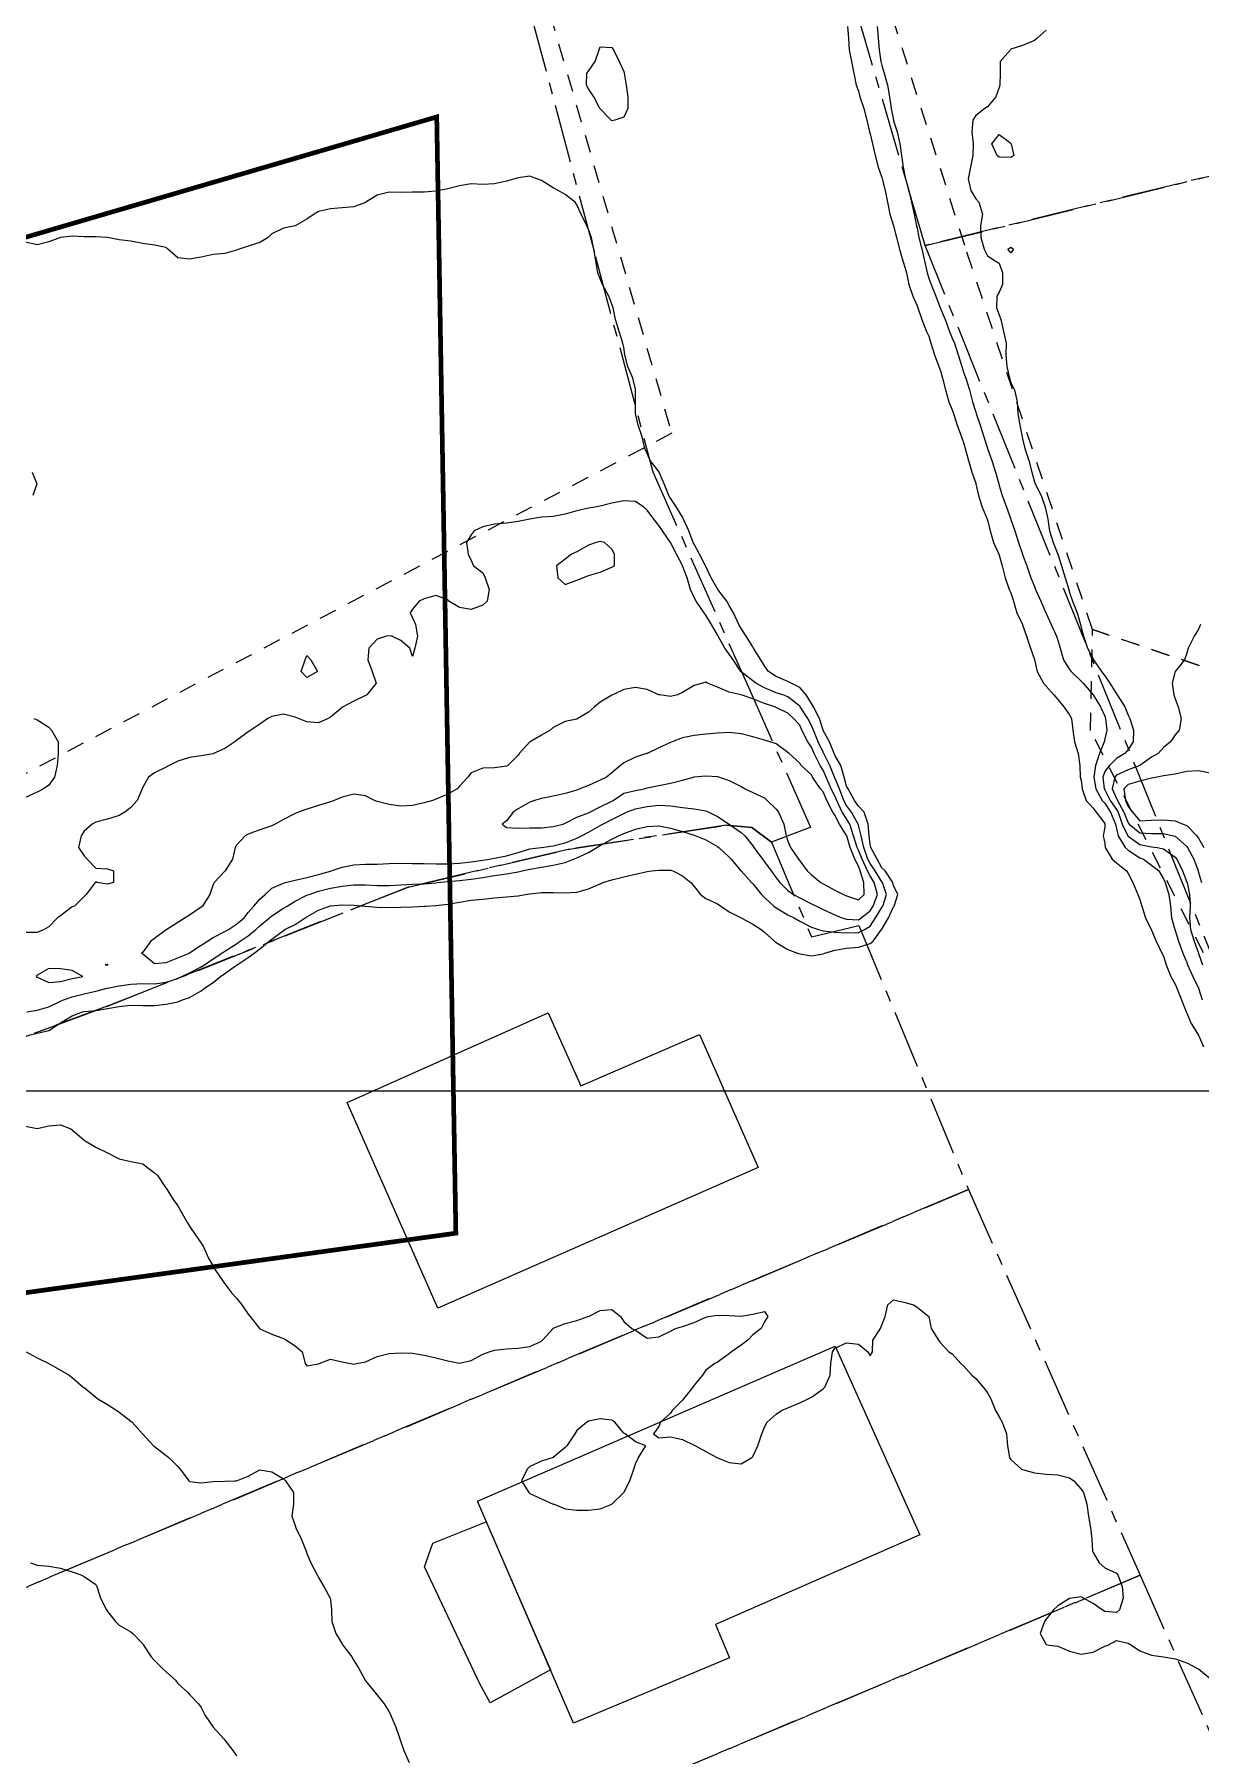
# Model space of a CAD drawing. Header units: centimetres. Extents: x 0 to 642158, y -847 to 649707.
# Drawn here: x 617368.1 to 617417.8, y 621059 to 621132.4 of the extents above; entities that cross this region are included whole.
import ezdxf

# ---------------------------------------------------------------- set-up
doc = ezdxf.new("R2010")
doc.units = ezdxf.units.CM
doc.header["$MEASUREMENT"] = 0
doc.linetypes.add('CENTERX2', pattern=[4, 2.5, -0.5, 0.5, -0.5])
doc.linetypes.add('JIS_02_0.7', pattern=[1.35, 0.75, -0.6])
for name, color, linetype, lineweight in [('MEV_grille', 254, 'Continuous', 9), ('MEV_layout inondation', 5, 'Continuous', 15), ('WAL_parcellaire agricole', 7, 'JIS_02_0.7', 25), ('WAL_topographie 0.5', 253, 'Continuous', 20)]:
    doc.layers.add(name, color=color, linetype=linetype, lineweight=lineweight)
doc.layers.add('SPW_batiments', color=7, linetype='Continuous')
doc.layers.add('SPW_parcellaire cadastral', color=7, linetype='CENTERX2', lineweight=25, true_color=0xff0542)

# ---------------------------------------------------------------- blocks, each defined once
blk = doc.blocks.new('*U114')
at = {"layer": 'MEV_grille', "transparency": 33554687}
blk.add_lwpolyline([(-1338.461, 0), (1338.461, 0)], dxfattribs=at)
blk = doc.blocks.new('*U115')
at = {"layer": 'MEV_grille', "color": 0, "linetype": 'ByBlock', "lineweight": -2, "transparency": 16777216}
blk.add_blockref('*U114', (0, -1300), dxfattribs=at)

msp = doc.modelspace()

# ---------------------------------------------------------------- linework, layer by layer
at = {"layer": 'MEV_layout inondation', "const_width": 0.2}
msp.add_lwpolyline([(617233.162, 621073.07), (617279.62, 621037.923), (617301.038, 621038.108), (617317.026, 621054.071), (617332.891, 621066.247), (617360.616, 621077.783), (617386.097, 621081.307), (617385.282, 621128.89), (617342.794, 621116.453), (617327.77, 621093.924), (617313.451, 621089.7), (617284.343, 621088.996), (617234.522, 621104.967)], dxfattribs=at)
at = {"layer": 'SPW_batiments'}
for points in [[(617390.56, 621089.525), (617391.422, 621087.595), (617396.48, 621089.781), (617398.975, 621084.104), (617385.326, 621078.106), (617381.47, 621086.879), (617390.032, 621090.704), (617390.56, 621089.525)], [(617405.877, 621068.455), (617397.156, 621064.626), (617397.752, 621063.203), (617391.112, 621060.425), (617387.013, 621069.889), (617402.266, 621076.496), (617405.877, 621068.455)], [(617390.13, 621062.691), (617387.566, 621061.29), (617387.122, 621062.103), (617384.763, 621067.085), (617385.12, 621068.088), (617387.394, 621069.009), (617390.13, 621062.691)]]:
    msp.add_lwpolyline(points, dxfattribs=at)
at = {"layer": 'SPW_parcellaire cadastral'}
for points in [[(617490.091, 621092.931), (617475.237, 621140.307), (617406.092, 621123.404), (617401.455, 621139.307), (617490.744, 621161.536), (617513.087, 621090.2), (617490.091, 621092.931)], [(617305.548, 621139.175), (617308.94, 621124.526), (617362.498, 621136.362), (617373.568, 621138.823), (617386.867, 621141.735), (617387.027, 621141.765), (617387.237, 621140.985), (617392.05, 621122.926), (617394.491, 621113.756), (617398.562, 621104.586), (617401.218, 621098.614), (617399.542, 621097.982), (617398.714, 621098.598), (617397.616, 621098.698), (617390.943, 621097.677), (617384.064, 621096.061), (617371.391, 621091.038), (617353.411, 621084.367), (617325.161, 621073.014), (617305.474, 621063.923), (617282.32, 621061.105), (617250.309, 621080.85), (617237.43, 621089.618), (617231.832, 621092.068)], [(617450.687, 621091.674), (617447.835, 621090.982), (617427.89, 621083.445), (617423.419, 621080.523), (617406.092, 621123.404), (617475.237, 621140.307), (617490.091, 621092.931), (617457.76, 621092.256), (617450.687, 621091.674)], [(617399.542, 621097.982), (617401.256, 621093.938), (617403.27, 621094.427), (617407.94, 621083.172), (617361.877, 621063.726), (617353.411, 621084.367), (617371.391, 621091.038), (617384.064, 621096.061), (617390.943, 621097.677), (617397.616, 621098.698), (617398.714, 621098.598), (617399.542, 621097.982)], [(617415.257, 621066.726), (617369.184, 621047.28), (617361.877, 621063.726), (617407.94, 621083.172), (617415.257, 621066.726)], [(617422.574, 621050.28), (617376.493, 621030.83), (617369.184, 621047.28), (617415.257, 621066.726), (617422.574, 621050.28)]]:
    msp.add_lwpolyline(points, dxfattribs=at)
at = {"layer": 'WAL_parcellaire agricole'}
for points in [[(617421.575, 621104.22), (617413.228, 621107.04), (617407.787, 621123.404), (617401.191, 621144.224), (617484.501, 621163.446)], [(617230.843, 621108.416), (617387.462, 621142.372), (617395.298, 621115.403), (617310.846, 621070.926), (617305.847, 621067.926), (617296.425, 621065.222), (617285.635, 621065.371), (617273.847, 621070.922), (617252.763, 621082.677), (617241.845, 621087.918), (617235.845, 621089.917), (617230.843, 621108.416)], [(617422.244, 621084.839), (617413.142, 621102.738), (617413.228, 621107.04), (617421.575, 621104.22)]]:
    msp.add_lwpolyline(points, dxfattribs=at)
at = {"layer": 'WAL_topographie 0.5'}
for points in [[(617402.79, 621132.75), (617402.824, 621132.25), (617402.864, 621131.75), (617402.964, 621131.25), (617403.063, 621130.75), (617403.163, 621130.25), (617403.25, 621129.983), (617403.316, 621129.75), (617403.483, 621129.25), (617403.607, 621128.75), (617403.725, 621128.25), (617403.75, 621128.172), (617403.851, 621127.75), (617403.961, 621127.25), (617404.094, 621126.75), (617404.25, 621126.314), (617404.268, 621126.25), (617404.394, 621125.75), (617404.49, 621125.25), (617404.588, 621124.75), (617404.75, 621124.25), (617404.75, 621124.25), (617404.875, 621123.75), (617404.999, 621123.25), (617405.148, 621122.75), (617405.25, 621122.449), (617405.296, 621122.25), (617405.407, 621121.75), (617405.565, 621121.25), (617405.75, 621120.84), (617405.78, 621120.75), (617405.96, 621120.25), (617406.161, 621119.75), (617406.25, 621119.547), (617406.346, 621119.25), (617406.502, 621118.75), (617406.676, 621118.25), (617406.75, 621118.065), (617406.838, 621117.75), (617406.963, 621117.25), (617407.107, 621116.75), (617407.25, 621116.408), (617407.299, 621116.25), (617407.465, 621115.75), (617407.641, 621115.25), (617407.75, 621114.973), (617407.809, 621114.75), (617407.938, 621114.25), (617408.087, 621113.75), (617408.25, 621113.278), (617408.257, 621113.25), (617408.371, 621112.75), (617408.521, 621112.25), (617408.735, 621111.75), (617408.75, 621111.713), (617408.874, 621111.25), (617409.013, 621110.75), (617409.232, 621110.25), (617409.25, 621110.214), (617409.38, 621109.75), (617409.502, 621109.25), (617409.681, 621108.75), (617409.75, 621108.606), (617409.858, 621108.25), (617410.003, 621107.75), (617410.242, 621107.25), (617410.25, 621107.236), (617410.417, 621106.75), (617410.588, 621106.25), (617410.75, 621105.769), (617410.754, 621105.75), (617410.869, 621105.25), (617411.146, 621104.75), (617411.25, 621104.623), (617411.578, 621104.25), (617411.75, 621104.058), (617412.011, 621103.75), (617412.25, 621103.404), (617412.33, 621103.25), (617412.393, 621102.75), (617412.459, 621102.25), (617412.618, 621101.75), (617412.689, 621101.25), (617412.7, 621100.75), (617412.75, 621100.623), (617412.789, 621100.25), (617412.959, 621099.75), (617413.25, 621099.42), (617413.381, 621099.25), (617413.75, 621098.767), (617413.754, 621098.75), (617413.75, 621098.617), (617413.681, 621098.25), (617413.75, 621097.936), (617413.767, 621097.75), (617414.062, 621097.25), (617414.25, 621097.093), (617414.672, 621096.75), (617414.75, 621096.646), (617414.946, 621096.25), (617415.155, 621095.75), (617415.25, 621095.53), (617415.332, 621095.25), (617415.492, 621094.75), (617415.735, 621094.25), (617415.75, 621094.225), (617415.936, 621093.75), (617416.182, 621093.25), (617416.25, 621093.123), (617416.368, 621092.75), (617416.564, 621092.25), (617416.75, 621091.925), (617416.825, 621091.75), (617417.018, 621091.25), (617417.214, 621090.75), (617417.25, 621090.682), (617417.434, 621090.25), (617417.75, 621089.75), (617417.75, 621089.75), (617417.954, 621089.25)], [(617404.056, 621132.75), (617404.092, 621132.25), (617404.135, 621131.75), (617404.21, 621131.25), (617404.25, 621131.083), (617404.349, 621130.75), (617404.489, 621130.25), (617404.581, 621129.75), (617404.655, 621129.25), (617404.745, 621128.75), (617404.75, 621128.73), (617404.9, 621128.25), (617405.012, 621127.75), (617405.083, 621127.25), (617405.163, 621126.75), (617405.25, 621126.308), (617405.263, 621126.25), (617405.397, 621125.75), (617405.516, 621125.25), (617405.631, 621124.75), (617405.733, 621124.25), (617405.75, 621124.154), (617405.83, 621123.75), (617405.95, 621123.25), (617406.075, 621122.75), (617406.183, 621122.25), (617406.25, 621122.021), (617406.349, 621121.75), (617406.55, 621121.25), (617406.737, 621120.75), (617406.75, 621120.718), (617406.946, 621120.25), (617407.14, 621119.75), (617407.25, 621119.464), (617407.341, 621119.25), (617407.506, 621118.75), (617407.658, 621118.25), (617407.75, 621117.964), (617407.828, 621117.75), (617407.982, 621117.25), (617408.12, 621116.75), (617408.25, 621116.312), (617408.271, 621116.25), (617408.443, 621115.75), (617408.601, 621115.25), (617408.75, 621114.775), (617408.759, 621114.75), (617408.939, 621114.25), (617409.097, 621113.75), (617409.231, 621113.25), (617409.25, 621113.181), (617409.381, 621112.75), (617409.56, 621112.25), (617409.743, 621111.75), (617409.75, 621111.729), (617409.912, 621111.25), (617410.071, 621110.75), (617410.248, 621110.25), (617410.25, 621110.244), (617410.431, 621109.75), (617410.6, 621109.25), (617410.75, 621108.874), (617410.806, 621108.75), (617411.031, 621108.25), (617411.241, 621107.75), (617411.25, 621107.73), (617411.469, 621107.25), (617411.7, 621106.75), (617411.75, 621106.593), (617411.856, 621106.25), (617411.987, 621105.75), (617412.25, 621105.339), (617412.318, 621105.25), (617412.75, 621104.834), (617412.829, 621104.75), (617413.25, 621104.263), (617413.259, 621104.25), (617413.563, 621103.75), (617413.75, 621103.341), (617413.789, 621103.25), (617413.842, 621102.75), (617413.75, 621102.376), (617413.72, 621102.25), (617413.533, 621101.75), (617413.361, 621101.25), (617413.292, 621100.75), (617413.374, 621100.25), (617413.644, 621099.75), (617413.75, 621099.635), (617413.998, 621099.25), (617414.202, 621098.75), (617414.25, 621098.555), (617414.32, 621098.25), (617414.626, 621097.75), (617414.75, 621097.631), (617415.25, 621097.312), (617415.401, 621097.25), (617415.75, 621096.991), (617416.06, 621096.75), (617416.25, 621096.418), (617416.325, 621096.25), (617416.475, 621095.75), (617416.547, 621095.25), (617416.6, 621094.75), (617416.734, 621094.25), (617416.75, 621094.211), (617416.898, 621093.75), (617417.083, 621093.25), (617417.25, 621092.843), (617417.284, 621092.75), (617417.498, 621092.25), (617417.749, 621091.75), (617417.75, 621091.748), (617417.906, 621091.25)], [(617411.25, 621132.591), (617410.875, 621132.25), (617410.75, 621132.146), (617410.25, 621131.94), (617409.75, 621131.772), (617409.733, 621131.75), (617409.294, 621131.25), (617409.295, 621130.75), (617409.277, 621130.25), (617409.25, 621130.139), (617409.115, 621129.75), (617408.75, 621129.318), (617408.643, 621129.25), (617408.25, 621128.944), (617408.129, 621128.75), (617408.083, 621128.25), (617408.136, 621127.75), (617408.125, 621127.25), (617408.036, 621126.75), (617407.937, 621126.25), (617408.05, 621125.75), (617408.25, 621125.393), (617408.383, 621125.25), (617408.536, 621124.75), (617408.46, 621124.25), (617408.464, 621123.75), (617408.611, 621123.25), (617408.75, 621122.972), (617409.083, 621122.75), (617409.25, 621122.659), (617409.395, 621122.25), (617409.393, 621121.75), (617409.25, 621121.417), (617409.157, 621121.25), (617409.141, 621120.75), (617409.25, 621120.458), (617409.319, 621120.25), (617409.439, 621119.75), (617409.545, 621119.25), (617409.536, 621118.75), (617409.577, 621118.25), (617409.698, 621117.75), (617409.75, 621117.566), (617409.9, 621117.25), (617410.016, 621116.75), (617410.043, 621116.25), (617410.135, 621115.75), (617410.236, 621115.25), (617410.25, 621115.171), (617410.346, 621114.75), (617410.517, 621114.25), (617410.638, 621113.75), (617410.75, 621113.329), (617410.78, 621113.25), (617411.037, 621112.75), (617411.218, 621112.25), (617411.25, 621112.077), (617411.325, 621111.75), (617411.397, 621111.25), (617411.552, 621110.75), (617411.75, 621110.25), (617411.75, 621110.25), (617411.904, 621109.75), (617412.064, 621109.25), (617412.213, 621108.75), (617412.25, 621108.623), (617412.376, 621108.25), (617412.579, 621107.75), (617412.718, 621107.25), (617412.75, 621107.123), (617412.851, 621106.75), (617413.019, 621106.25), (617413.25, 621105.786), (617413.268, 621105.75), (617413.615, 621105.25), (617413.75, 621105.067), (617413.969, 621104.75), (617414.25, 621104.294), (617414.285, 621104.25), (617414.607, 621103.75), (617414.75, 621103.396), (617414.818, 621103.25), (617414.972, 621102.75), (617414.955, 621102.25), (617414.75, 621101.932), (617414.608, 621101.75), (617414.25, 621101.541), (617413.947, 621101.25), (617413.75, 621100.985), (617413.673, 621100.75), (617413.723, 621100.25), (617413.75, 621100.205), (617413.985, 621099.75), (617414.25, 621099.367), (617414.318, 621099.25), (617414.497, 621098.75), (617414.736, 621098.25), (617414.75, 621098.23), (617415.25, 621097.882), (617415.75, 621097.783), (617415.982, 621097.75), (617416.25, 621097.691), (617416.75, 621097.34), (617416.819, 621097.25), (617417.069, 621096.75), (617417.25, 621096.274), (617417.257, 621096.25), (617417.367, 621095.75), (617417.386, 621095.25), (617417.364, 621094.75), (617417.411, 621094.25), (617417.559, 621093.75), (617417.742, 621093.25), (617417.75, 621093.228), (617417.915, 621092.75)], [(617392.875, 621128.75), (617392.75, 621128.717), (617392.717, 621128.75), (617392.25, 621129.233), (617392.238, 621129.25), (617391.974, 621129.75), (617391.75, 621130.092), (617391.662, 621130.25), (617391.679, 621130.75), (617391.75, 621130.841), (617392.031, 621131.25), (617392.208, 621131.75), (617392.25, 621131.875), (617392.75, 621131.855), (617392.809, 621131.75), (617393.056, 621131.25), (617393.25, 621130.821), (617393.267, 621130.75), (617393.361, 621130.25), (617393.43, 621129.75), (617393.428, 621129.25), (617393.25, 621128.886), (617392.875, 621128.75)], [(617409.869, 621127.25), (617409.75, 621127.154), (617409.25, 621127.17), (617409.159, 621127.25), (617408.944, 621127.75), (617409.25, 621128.143), (617409.75, 621127.773), (617409.769, 621127.75), (617409.869, 621127.25)], [(617367.894, 621089.75), (617368.25, 621089.829), (617368.75, 621089.948), (617369.208, 621090.25), (617369.25, 621090.27), (617369.75, 621090.58), (617370.188, 621090.75), (617370.25, 621090.762), (617370.75, 621090.807), (617371.25, 621090.882), (617371.75, 621090.972), (617372.25, 621091.023), (617372.75, 621091.017), (617373.25, 621091.017), (617373.75, 621091.073), (617374.25, 621091.176), (617374.446, 621091.25), (617374.75, 621091.355), (617375.25, 621091.641), (617375.387, 621091.75), (617375.75, 621091.988), (617376.067, 621092.25), (617376.25, 621092.382), (617376.75, 621092.736), (617376.771, 621092.75), (617377.25, 621093.063), (617377.507, 621093.25), (617377.75, 621093.422), (617378.14, 621093.75), (617378.25, 621093.846), (617378.75, 621094.215), (617378.815, 621094.25), (617379.25, 621094.469), (617379.678, 621094.75), (617379.75, 621094.791), (617380.25, 621095.075), (617380.713, 621095.25), (617380.75, 621095.261), (617381.25, 621095.304), (617381.75, 621095.284), (617382.205, 621095.25), (617382.25, 621095.246), (617382.75, 621095.208), (617383.25, 621095.192), (617383.75, 621095.2), (617384.25, 621095.222), (617384.75, 621095.246), (617384.803, 621095.25), (617385.25, 621095.274), (617385.75, 621095.337), (617386.25, 621095.423), (617386.75, 621095.497), (617387.25, 621095.551), (617387.75, 621095.604), (617388.25, 621095.643), (617388.75, 621095.692), (617389.056, 621095.75), (617389.25, 621095.773), (617389.75, 621095.825), (617390.25, 621095.837), (617390.75, 621095.809), (617391.25, 621095.843), (617391.75, 621095.99), (617392.25, 621096.196), (617392.364, 621096.25), (617392.75, 621096.374), (617393.25, 621096.503), (617393.75, 621096.617), (617394.25, 621096.72), (617394.432, 621096.75), (617394.75, 621096.785), (617395.25, 621096.788), (617395.345, 621096.75), (617395.75, 621096.539), (617396.116, 621096.25), (617396.25, 621096.08), (617396.529, 621095.75), (617396.75, 621095.578), (617397.25, 621095.348), (617397.395, 621095.25), (617397.75, 621095.009), (617398.25, 621094.754), (617398.256, 621094.75), (617398.75, 621094.479), (617399.111, 621094.25), (617399.25, 621094.144), (617399.67, 621093.75), (617399.75, 621093.695), (617400.25, 621093.4), (617400.655, 621093.25), (617400.75, 621093.215), (617401.25, 621093.133), (617401.75, 621093.212), (617401.823, 621093.25), (617402.25, 621093.373), (617402.75, 621093.459), (617403.25, 621093.494), (617403.75, 621093.651), (617403.875, 621093.75), (617404.24, 621094.25), (617404.25, 621094.271), (617404.538, 621094.75), (617404.75, 621095.224), (617404.773, 621095.25), (617404.93, 621095.75), (617404.75, 621096.134), (617404.725, 621096.25), (617404.395, 621096.75), (617404.25, 621096.884), (617404.046, 621097.25), (617403.783, 621097.75), (617403.75, 621097.87), (617403.708, 621098.25), (617403.672, 621098.75), (617403.502, 621099.25), (617403.25, 621099.512), (617403.091, 621099.75), (617402.809, 621100.25), (617402.75, 621100.367), (617402.651, 621100.75), (617402.502, 621101.25), (617402.25, 621101.686), (617402.224, 621101.75), (617402.018, 621102.25), (617401.75, 621102.736), (617401.745, 621102.75), (617401.599, 621103.25), (617401.339, 621103.75), (617401.25, 621103.88), (617401.028, 621104.25), (617400.75, 621104.569), (617400.393, 621104.75), (617400.25, 621104.829), (617399.75, 621105.036), (617399.42, 621105.25), (617399.25, 621105.492), (617399.089, 621105.75), (617398.788, 621106.25), (617398.75, 621106.302), (617398.471, 621106.75), (617398.25, 621107.09), (617398.163, 621107.25), (617397.923, 621107.75), (617397.75, 621108.061), (617397.645, 621108.25), (617397.263, 621108.75), (617397.25, 621108.769), (617396.973, 621109.25), (617396.75, 621109.724), (617396.74, 621109.75), (617396.478, 621110.25), (617396.25, 621110.673), (617396.214, 621110.75), (617396.022, 621111.25), (617395.795, 621111.75), (617395.75, 621111.83), (617395.493, 621112.25), (617395.25, 621112.64), (617395.18, 621112.75), (617394.973, 621113.25), (617394.761, 621113.75), (617394.75, 621113.77), (617394.373, 621114.25), (617394.25, 621114.54), (617394.156, 621114.75), (617394.039, 621115.25), (617393.866, 621115.75), (617393.757, 621116.25), (617393.756, 621116.75), (617393.756, 621117.25), (617393.75, 621117.28), (617393.64, 621117.75), (617393.432, 621118.25), (617393.297, 621118.75), (617393.25, 621119.079), (617393.215, 621119.25), (617393.054, 621119.75), (617392.902, 621120.25), (617392.798, 621120.75), (617392.75, 621120.914), (617392.612, 621121.25), (617392.345, 621121.75), (617392.25, 621121.991), (617392.15, 621122.25), (617392.058, 621122.75), (617391.979, 621123.25), (617391.872, 621123.75), (617391.75, 621124.086), (617391.675, 621124.25), (617391.441, 621124.75), (617391.25, 621125.147), (617391.177, 621125.25), (617390.75, 621125.586), (617390.452, 621125.75), (617390.25, 621125.871), (617389.75, 621126.186), (617389.55, 621126.25), (617389.25, 621126.36), (617388.75, 621126.295), (617388.61, 621126.25), (617388.25, 621126.148), (617387.75, 621126.033), (617387.25, 621126.012), (617386.75, 621126.036), (617386.25, 621125.959), (617385.75, 621125.832), (617385.383, 621125.75), (617385.25, 621125.719), (617384.75, 621125.687), (617384.25, 621125.682), (617383.75, 621125.675), (617383.25, 621125.686), (617382.75, 621125.559), (617382.26, 621125.25), (617382.25, 621125.243), (617381.75, 621125.051), (617381.25, 621125.015), (617380.75, 621124.969), (617380.25, 621124.858), (617380.064, 621124.75), (617379.75, 621124.538), (617379.25, 621124.25), (617379.25, 621124.25), (617378.75, 621124.152), (617378.25, 621123.903), (617378.097, 621123.75), (617377.75, 621123.538), (617377.25, 621123.388), (617376.868, 621123.25), (617376.75, 621123.206), (617376.25, 621123.068), (617375.75, 621123.019), (617375.25, 621122.917), (617374.75, 621122.824), (617374.25, 621122.883), (617373.827, 621123.25), (617373.75, 621123.321), (617373.25, 621123.426), (617372.75, 621123.494), (617372.25, 621123.595), (617371.75, 621123.655), (617371.25, 621123.75), (617371.25, 621123.75), (617370.75, 621123.781), (617370.25, 621123.779), (617369.75, 621123.802), (617369.25, 621123.75), (617369.25, 621123.75), (617368.75, 621123.562), (617368.25, 621123.431), (617367.75, 621123.555)], [(617409.857, 621123.25), (617409.75, 621123.1), (617409.625, 621123.25), (617409.75, 621123.333), (617409.857, 621123.25)], [(617368.047, 621113.75), (617368.24, 621113.25), (617368.072, 621112.75)], [(617367.819, 621090.75), (617368.25, 621090.817), (617368.75, 621090.95), (617369.25, 621091.193), (617369.373, 621091.25), (617369.75, 621091.388), (617370.25, 621091.512), (617370.75, 621091.629), (617371.231, 621091.75), (617371.25, 621091.755), (617371.75, 621091.849), (617372.25, 621091.924), (617372.75, 621091.945), (617373.25, 621091.942), (617373.75, 621092.003), (617374.25, 621092.165), (617374.424, 621092.25), (617374.75, 621092.4), (617375.25, 621092.665), (617375.379, 621092.75), (617375.75, 621092.997), (617376.125, 621093.25), (617376.25, 621093.326), (617376.75, 621093.638), (617376.912, 621093.75), (617377.25, 621093.977), (617377.579, 621094.25), (617377.75, 621094.412), (617378.151, 621094.75), (617378.25, 621094.832), (617378.75, 621095.159), (617378.904, 621095.25), (617379.25, 621095.459), (617379.75, 621095.71), (617379.848, 621095.75), (617380.25, 621095.885), (617380.75, 621096.011), (617381.25, 621096.105), (617381.75, 621096.164), (617382.25, 621096.154), (617382.75, 621096.125), (617383.25, 621096.131), (617383.75, 621096.164), (617384.25, 621096.19), (617384.75, 621096.205), (617385.25, 621096.244), (617385.302, 621096.25), (617385.75, 621096.298), (617386.25, 621096.348), (617386.75, 621096.4), (617387.25, 621096.469), (617387.75, 621096.55), (617388.25, 621096.626), (617388.75, 621096.714), (617388.917, 621096.75), (617389.25, 621096.821), (617389.75, 621096.916), (617390.25, 621096.991), (617390.75, 621097.107), (617391.111, 621097.25), (617391.25, 621097.302), (617391.75, 621097.539), (617392.102, 621097.75), (617392.25, 621097.835), (617392.75, 621098.107), (617393.03, 621098.25), (617393.25, 621098.345), (617393.75, 621098.524), (617394.25, 621098.645), (617394.75, 621098.667), (617395.25, 621098.571), (617395.75, 621098.426), (617396.25, 621098.276), (617396.325, 621098.25), (617396.75, 621098.076), (617397.25, 621097.793), (617397.304, 621097.75), (617397.75, 621097.338), (617397.826, 621097.25), (617398.248, 621096.75), (617398.25, 621096.748), (617398.697, 621096.25), (617398.75, 621096.194), (617399.122, 621095.75), (617399.25, 621095.616), (617399.648, 621095.25), (617399.75, 621095.172), (617400.25, 621094.878), (617400.513, 621094.75), (617400.75, 621094.61), (617401.25, 621094.35), (617401.551, 621094.25), (617401.75, 621094.199), (617402.25, 621094.145), (617402.75, 621094.113), (617403.25, 621094.12), (617403.515, 621094.25), (617403.75, 621094.399), (617403.978, 621094.75), (617404.25, 621095.187), (617404.292, 621095.25), (617404.444, 621095.75), (617404.276, 621096.25), (617404.25, 621096.283), (617403.964, 621096.75), (617403.75, 621097.063), (617403.656, 621097.25), (617403.478, 621097.75), (617403.363, 621098.25), (617403.25, 621098.703), (617403.238, 621098.75), (617402.961, 621099.25), (617402.75, 621099.537), (617402.638, 621099.75), (617402.447, 621100.25), (617402.25, 621100.713), (617402.233, 621100.75), (617402.029, 621101.25), (617401.785, 621101.75), (617401.75, 621101.813), (617401.541, 621102.25), (617401.338, 621102.75), (617401.25, 621102.945), (617401.091, 621103.25), (617400.771, 621103.75), (617400.75, 621103.779), (617400.25, 621104.171), (617400.035, 621104.25), (617399.75, 621104.348), (617399.25, 621104.561), (617398.877, 621104.75), (617398.75, 621104.848), (617398.25, 621105.242), (617398.241, 621105.25), (617397.911, 621105.75), (617397.75, 621105.988), (617397.562, 621106.25), (617397.28, 621106.75), (617397.25, 621106.811), (617396.997, 621107.25), (617396.75, 621107.657), (617396.681, 621107.75), (617396.336, 621108.25), (617396.25, 621108.41), (617396.096, 621108.75), (617395.95, 621109.25), (617395.758, 621109.75), (617395.75, 621109.766), (617395.498, 621110.25), (617395.25, 621110.748), (617395.248, 621110.75), (617394.905, 621111.25), (617394.75, 621111.473), (617394.535, 621111.75), (617394.25, 621112.127), (617394.103, 621112.25), (617393.75, 621112.502), (617393.25, 621112.525), (617392.75, 621112.427), (617392.25, 621112.299), (617392.034, 621112.25), (617391.75, 621112.206), (617391.25, 621112.101), (617390.75, 621111.955), (617390.25, 621111.859), (617389.75, 621111.827), (617389.25, 621111.75), (617389.25, 621111.75), (617388.75, 621111.651), (617388.25, 621111.574), (617387.75, 621111.534), (617387.25, 621111.424), (617386.875, 621111.25), (617386.75, 621111.078), (617386.552, 621110.75), (617386.615, 621110.25), (617386.75, 621109.981), (617386.845, 621109.75), (617387.25, 621109.45), (617387.352, 621109.25), (617387.513, 621108.75), (617387.434, 621108.25), (617387.25, 621108.076), (617386.75, 621107.894), (617386.25, 621107.974), (617385.795, 621108.25), (617385.75, 621108.31), (617385.25, 621108.486), (617384.75, 621108.347), (617384.532, 621108.25), (617384.25, 621107.913), (617384.153, 621107.75), (617384.25, 621107.538), (617384.376, 621107.25), (617384.458, 621106.75), (617384.35, 621106.25), (617384.25, 621105.893), (617384.136, 621106.25), (617383.75, 621106.571), (617383.37, 621106.75), (617383.25, 621106.777), (617383.135, 621106.75), (617382.75, 621106.629), (617382.388, 621106.25), (617382.342, 621105.75), (617382.532, 621105.25), (617382.7, 621104.75), (617382.3, 621104.25), (617382.25, 621104.232), (617381.75, 621103.984), (617381.301, 621103.75), (617381.25, 621103.719), (617380.75, 621103.299), (617380.651, 621103.25), (617380.25, 621103.062), (617379.75, 621103.104), (617379.386, 621103.25), (617379.25, 621103.308), (617378.75, 621103.438), (617378.25, 621103.339), (617378.081, 621103.25), (617377.75, 621103.008), (617377.357, 621102.75), (617377.25, 621102.672), (617376.75, 621102.311), (617376.671, 621102.25), (617376.25, 621101.965), (617375.774, 621101.75), (617375.75, 621101.741), (617375.25, 621101.658), (617374.75, 621101.583), (617374.25, 621101.425), (617373.883, 621101.25), (617373.75, 621101.176), (617373.25, 621100.926), (617372.995, 621100.75), (617372.75, 621100.319), (617372.722, 621100.25), (617372.517, 621099.75), (617372.25, 621099.447), (617371.991, 621099.25), (617371.75, 621099.118), (617371.25, 621098.95), (617370.75, 621098.835), (617370.604, 621098.75), (617370.25, 621098.443), (617370.127, 621098.25), (617370.013, 621097.75), (617370.25, 621097.398), (617370.386, 621097.25), (617370.75, 621096.873), (617371.25, 621096.836), (617371.508, 621096.75), (617371.512, 621096.25), (617371.25, 621096.183), (617370.792, 621096.25), (617370.75, 621096.283), (617370.721, 621096.25), (617370.335, 621095.75), (617370.25, 621095.658), (617369.842, 621095.25), (617369.75, 621095.217), (617369.25, 621094.842), (617369.121, 621094.75), (617368.75, 621094.361), (617368.556, 621094.25), (617368.25, 621094.128), (617367.75, 621094.131)], [(617391.25, 621109.143), (617391.51, 621109.25), (617391.75, 621109.342), (617392.25, 621109.485), (617392.75, 621109.701), (617392.853, 621109.75), (617392.864, 621110.25), (617392.75, 621110.461), (617392.426, 621110.75), (617392.25, 621110.793), (617392.083, 621110.75), (617391.75, 621110.638), (617391.25, 621110.348), (617391.025, 621110.25), (617390.75, 621110.036), (617390.389, 621109.75), (617390.444, 621109.25), (617390.75, 621108.966), (617391.25, 621109.143)], [(617417.838, 621107.25), (617417.75, 621107.062), (617417.558, 621106.75), (617417.309, 621106.25), (617417.25, 621106.028), (617417.15, 621105.75), (617416.75, 621105.25), (617416.75, 621105.25), (617416.622, 621104.75), (617416.691, 621104.25), (617416.75, 621104.091), (617416.881, 621103.75), (617417.002, 621103.25), (617416.922, 621102.75), (617416.75, 621102.549), (617416.559, 621102.25), (617416.25, 621102.015), (617416.025, 621101.75), (617415.75, 621101.594), (617415.252, 621101.25), (617415.25, 621101.249), (617414.75, 621101.053), (617414.25, 621100.828), (617414.185, 621100.75), (617414.068, 621100.25), (617414.25, 621099.839), (617414.29, 621099.75), (617414.571, 621099.25), (617414.75, 621098.804), (617414.798, 621098.75), (617415.25, 621098.368), (617415.75, 621098.346), (617416.25, 621098.352), (617416.675, 621098.25), (617416.75, 621098.225), (617417.25, 621097.796), (617417.284, 621097.75), (617417.542, 621097.25), (617417.726, 621096.75), (617417.75, 621096.68), (617417.876, 621096.25)], [(617380.197, 621105.25), (617379.75, 621104.998), (617379.5, 621105.25), (617379.668, 621105.75), (617379.75, 621105.934), (617379.921, 621105.75), (617380.197, 621105.25)], [(617374.25, 621093.047), (617374.747, 621093.25), (617374.75, 621093.252), (617375.25, 621093.587), (617375.507, 621093.75), (617375.75, 621093.919), (617376.25, 621094.165), (617376.405, 621094.25), (617376.75, 621094.482), (617377.075, 621094.75), (617377.25, 621094.984), (617377.483, 621095.25), (617377.75, 621095.552), (617377.967, 621095.75), (617378.25, 621096.017), (617378.75, 621096.229), (617378.827, 621096.25), (617379.25, 621096.349), (617379.75, 621096.466), (617380.25, 621096.6), (617380.75, 621096.742), (617380.781, 621096.75), (617381.25, 621096.904), (617381.75, 621097.005), (617382.25, 621097.036), (617382.75, 621097.043), (617383.25, 621097.071), (617383.75, 621097.081), (617384.25, 621097.07), (617384.75, 621097.066), (617385.25, 621097.058), (617385.75, 621097.057), (617386.25, 621097.087), (617386.75, 621097.139), (617387.25, 621097.205), (617387.513, 621097.25), (617387.75, 621097.293), (617388.25, 621097.398), (617388.75, 621097.54), (617389.25, 621097.685), (617389.726, 621097.75), (617389.75, 621097.753), (617390.25, 621097.821), (617390.75, 621097.954), (617391.25, 621098.142), (617391.458, 621098.25), (617391.75, 621098.401), (617392.25, 621098.687), (617392.362, 621098.75), (617392.75, 621098.945), (617393.25, 621099.199), (617393.376, 621099.25), (617393.75, 621099.394), (617394.25, 621099.503), (617394.75, 621099.55), (617395.25, 621099.523), (617395.75, 621099.449), (617396.25, 621099.392), (617396.75, 621099.305), (617396.871, 621099.25), (617397.25, 621099.071), (617397.745, 621098.75), (617397.75, 621098.747), (617398.25, 621098.393), (617398.418, 621098.25), (617398.75, 621097.814), (617398.789, 621097.75), (617399.16, 621097.25), (617399.25, 621097.144), (617399.54, 621096.75), (617399.75, 621096.46), (617399.908, 621096.25), (617400.25, 621095.916), (617400.482, 621095.75), (617400.75, 621095.604), (617401.25, 621095.353), (617401.466, 621095.25), (617401.75, 621095.109), (617402.25, 621094.882), (617402.549, 621094.75), (617402.75, 621094.698), (617403.25, 621094.666), (617403.37, 621094.75), (617403.75, 621095.048), (617403.88, 621095.25), (617404.061, 621095.75), (617403.931, 621096.25), (617403.75, 621096.546), (617403.637, 621096.75), (617403.407, 621097.25), (617403.25, 621097.633), (617403.193, 621097.75), (617403.05, 621098.25), (617402.89, 621098.75), (617402.75, 621098.972), (617402.566, 621099.25), (617402.335, 621099.75), (617402.25, 621099.957), (617402.094, 621100.25), (617401.875, 621100.75), (617401.75, 621101.042), (617401.62, 621101.25), (617401.368, 621101.75), (617401.25, 621102.025), (617401.098, 621102.25), (617400.848, 621102.75), (617400.75, 621102.956), (617400.487, 621103.25), (617400.25, 621103.469), (617399.75, 621103.718), (617399.684, 621103.75), (617399.25, 621103.888), (617398.75, 621104.084), (617398.262, 621104.25), (617398.25, 621104.253), (617397.75, 621104.369), (617397.25, 621104.587), (617396.824, 621104.75), (617396.75, 621104.789), (617396.604, 621104.75), (617396.25, 621104.654), (617395.75, 621104.349), (617395.541, 621104.25), (617395.25, 621104.183), (617394.787, 621104.25), (617394.75, 621104.26), (617394.25, 621104.48), (617393.75, 621104.565), (617393.25, 621104.485), (617392.781, 621104.25), (617392.75, 621104.235), (617392.25, 621103.945), (617392.003, 621103.75), (617391.75, 621103.518), (617391.301, 621103.25), (617391.25, 621103.224), (617390.75, 621103.115), (617390.25, 621102.866), (617390.112, 621102.75), (617389.75, 621102.54), (617389.258, 621102.25), (617389.25, 621102.246), (617388.797, 621101.75), (617388.75, 621101.69), (617388.306, 621101.25), (617388.25, 621101.217), (617387.75, 621101.141), (617387.25, 621101.134), (617386.75, 621100.929), (617386.612, 621100.75), (617386.25, 621100.365), (617386.149, 621100.25), (617385.75, 621100.02), (617385.25, 621099.806), (617385.114, 621099.75), (617384.75, 621099.646), (617384.25, 621099.532), (617383.75, 621099.514), (617383.25, 621099.585), (617382.75, 621099.715), (617382.634, 621099.75), (617382.25, 621099.948), (617381.75, 621100.027), (617381.25, 621099.898), (617380.913, 621099.75), (617380.75, 621099.691), (617380.25, 621099.538), (617379.75, 621099.377), (617379.393, 621099.25), (617379.25, 621099.199), (617378.75, 621098.946), (617378.401, 621098.75), (617378.25, 621098.676), (617377.75, 621098.496), (617377.25, 621098.318), (617377.125, 621098.25), (617376.75, 621097.854), (617376.685, 621097.75), (617376.573, 621097.25), (617376.26, 621096.75), (617376.25, 621096.738), (617375.798, 621096.25), (617375.75, 621096.167), (617375.61, 621095.75), (617375.299, 621095.25), (617375.25, 621095.209), (617374.75, 621094.87), (617374.559, 621094.75), (617374.25, 621094.558), (617373.773, 621094.25), (617373.75, 621094.233), (617373.25, 621093.874), (617373.098, 621093.75), (617372.75, 621093.288), (617372.702, 621093.25), (617372.75, 621093.215), (617373.25, 621092.804), (617373.75, 621092.849), (617374.25, 621093.047)], [(617368.118, 621103.25), (617368.25, 621103.188), (617368.75, 621102.873), (617368.871, 621102.75), (617369.145, 621102.25), (617369.148, 621101.75), (617369.11, 621101.25), (617368.986, 621100.75), (617368.75, 621100.409), (617368.525, 621100.25), (617368.25, 621100.108), (617367.75, 621099.879)], [(617403.25, 621095.518), (617403.498, 621095.75), (617403.484, 621096.25), (617403.33, 621096.75), (617403.25, 621096.958), (617403.103, 621097.25), (617402.895, 621097.75), (617402.753, 621098.25), (617402.75, 621098.259), (617402.444, 621098.75), (617402.25, 621099.12), (617402.16, 621099.25), (617401.911, 621099.75), (617401.75, 621100.12), (617401.635, 621100.25), (617401.301, 621100.75), (617401.25, 621100.85), (617400.815, 621101.25), (617400.75, 621101.342), (617400.302, 621101.75), (617400.25, 621101.794), (617399.75, 621102.163), (617399.477, 621102.25), (617399.25, 621102.319), (617398.75, 621102.467), (617398.25, 621102.595), (617397.75, 621102.644), (617397.25, 621102.628), (617396.75, 621102.579), (617396.25, 621102.524), (617395.75, 621102.428), (617395.315, 621102.25), (617395.25, 621102.222), (617394.75, 621102.001), (617394.25, 621101.76), (617394.221, 621101.75), (617393.75, 621101.595), (617393.25, 621101.351), (617393.117, 621101.25), (617392.75, 621100.933), (617392.51, 621100.75), (617392.25, 621100.615), (617391.75, 621100.397), (617391.375, 621100.25), (617391.25, 621100.196), (617390.75, 621100.053), (617390.25, 621099.934), (617389.75, 621099.843), (617389.45, 621099.75), (617389.25, 621099.681), (617388.75, 621099.403), (617388.541, 621099.25), (617388.25, 621098.879), (617388.069, 621098.75), (617388.25, 621098.607), (617388.75, 621098.567), (617389.25, 621098.588), (617389.75, 621098.593), (617390.25, 621098.646), (617390.676, 621098.75), (617390.75, 621098.786), (617391.25, 621099.045), (617391.75, 621099.228), (617391.804, 621099.25), (617392.25, 621099.482), (617392.75, 621099.728), (617392.794, 621099.75), (617393.25, 621100.059), (617393.75, 621100.179), (617394.12, 621100.25), (617394.25, 621100.288), (617394.75, 621100.394), (617395.25, 621100.494), (617395.75, 621100.622), (617396.227, 621100.75), (617396.25, 621100.756), (617396.75, 621100.809), (617397.25, 621100.768), (617397.335, 621100.75), (617397.75, 621100.599), (617398.25, 621100.348), (617398.421, 621100.25), (617398.75, 621100.095), (617399.25, 621099.862), (617399.371, 621099.75), (617399.75, 621099.379), (617399.844, 621099.25), (617400.073, 621098.75), (617400.174, 621098.25), (617400.25, 621098.012), (617400.357, 621097.75), (617400.698, 621097.25), (617400.75, 621097.175), (617401.063, 621096.75), (617401.25, 621096.578), (617401.648, 621096.25), (617401.75, 621096.198), (617402.25, 621095.928), (617402.623, 621095.75), (617402.75, 621095.685), (617403.25, 621095.518)], [(617418.25, 621100.923), (617417.75, 621101.021), (617417.25, 621100.984), (617416.75, 621100.877), (617416.25, 621100.799), (617415.988, 621100.75), (617415.75, 621100.709), (617415.25, 621100.574), (617414.75, 621100.433), (617414.563, 621100.25), (617414.639, 621099.75), (617414.75, 621099.489), (617414.928, 621099.25), (617415.25, 621098.886), (617415.75, 621098.909), (617416.25, 621098.93), (617416.75, 621098.887), (617417.094, 621098.75), (617417.25, 621098.68), (617417.682, 621098.25), (617417.75, 621098.151), (617417.969, 621097.75)], [(617369.75, 621092.159), (617370.195, 621092.25), (617369.75, 621092.504), (617369.25, 621092.574), (617368.75, 621092.588), (617368.25, 621092.305), (617368.217, 621092.25), (617368.25, 621092.22), (617368.75, 621091.99), (617369.25, 621092.041), (617369.75, 621092.159)], [(617371.25, 621092.743), (617371.282, 621092.75), (617371.25, 621092.762), (617371.15, 621092.75), (617371.25, 621092.743)], [(617367.75, 621085.868), (617368.25, 621085.771), (617368.75, 621085.89), (617369.25, 621085.926), (617369.682, 621085.75), (617369.75, 621085.708), (617370.25, 621085.28), (617370.296, 621085.25), (617370.75, 621084.98), (617371.222, 621084.75), (617371.25, 621084.735), (617371.75, 621084.477), (617372.25, 621084.365), (617372.75, 621084.263), (617372.77, 621084.25), (617373.25, 621083.886), (617373.391, 621083.75), (617373.73, 621083.25), (617373.75, 621083.226), (617374.053, 621082.75), (617374.25, 621082.479), (617374.375, 621082.25), (617374.667, 621081.75), (617374.75, 621081.61), (617374.987, 621081.25), (617375.25, 621080.88), (617375.326, 621080.75), (617375.562, 621080.25), (617375.75, 621079.904), (617375.833, 621079.75), (617376.175, 621079.25), (617376.25, 621079.153), (617376.552, 621078.75), (617376.75, 621078.544), (617376.979, 621078.25), (617377.25, 621077.86), (617377.325, 621077.75), (617377.73, 621077.25), (617377.75, 621077.231), (617378.25, 621077.004), (617378.75, 621076.815), (617378.879, 621076.75), (617379.25, 621076.509), (617379.548, 621076.25), (617379.674, 621075.75), (617379.75, 621075.656), (617380.25, 621075.742), (617380.274, 621075.75), (617380.75, 621075.942), (617381.25, 621075.818), (617381.607, 621075.75), (617381.75, 621075.73), (617381.861, 621075.75), (617382.25, 621075.825), (617382.75, 621076.045), (617383.25, 621076.182), (617383.75, 621076.214), (617384.25, 621076.191), (617384.75, 621076.104), (617385.25, 621075.988), (617385.75, 621075.872), (617386.25, 621075.768), (617386.75, 621075.874), (617387.25, 621076.156), (617387.517, 621076.25), (617387.75, 621076.327), (617388.25, 621076.376), (617388.75, 621076.403), (617389.25, 621076.471), (617389.75, 621076.712), (617389.796, 621076.75), (617390.24, 621077.25), (617390.25, 621077.259), (617390.75, 621077.458), (617391.25, 621077.579), (617391.726, 621077.75), (617391.75, 621077.761), (617392.25, 621078.01), (617392.75, 621078.05), (617393.107, 621077.75), (617393.25, 621077.55), (617393.596, 621077.25), (617393.75, 621077.179), (617394.25, 621076.83), (617394.75, 621076.891), (617395.25, 621077.138), (617395.464, 621077.25), (617395.75, 621077.329), (617396.25, 621077.507), (617396.75, 621077.725), (617396.85, 621077.75), (617397.25, 621077.819), (617397.75, 621077.794), (617398.25, 621077.774), (617398.75, 621077.863), (617399.25, 621077.969), (617399.396, 621077.75), (617399.25, 621077.531), (617399.105, 621077.25), (617398.75, 621076.982), (617398.534, 621076.75), (617398.25, 621076.534), (617397.848, 621076.25), (617397.75, 621076.161), (617397.25, 621075.817), (617397.132, 621075.75), (617396.75, 621075.468), (617396.603, 621075.25), (617396.25, 621074.836), (617396.203, 621074.75), (617395.795, 621074.25), (617395.75, 621074.186), (617395.314, 621073.75), (617395.25, 621073.641), (617394.822, 621073.25), (617394.75, 621073.062), (617394.522, 621072.75), (617394.75, 621072.583), (617395.25, 621072.625), (617395.75, 621072.508), (617396.25, 621072.279), (617396.309, 621072.25), (617396.75, 621072.008), (617397.221, 621071.75), (617397.25, 621071.734), (617397.75, 621071.536), (617398.25, 621071.477), (617398.712, 621071.75), (617398.75, 621071.788), (617398.964, 621072.25), (617399.133, 621072.75), (617399.25, 621073.042), (617399.369, 621073.25), (617399.75, 621073.598), (617399.969, 621073.75), (617400.25, 621073.863), (617400.75, 621074.071), (617401.118, 621074.25), (617401.25, 621074.311), (617401.75, 621074.673), (617401.821, 621074.75), (617402.045, 621075.25), (617402.071, 621075.75), (617402.154, 621076.25), (617402.25, 621076.406), (617402.75, 621076.628), (617403.25, 621076.583), (617403.659, 621076.25), (617403.75, 621076.083), (617403.855, 621076.25), (617403.864, 621076.75), (617404.187, 621077.25), (617404.25, 621077.4), (617404.39, 621077.75), (617404.5, 621078.25), (617404.75, 621078.472), (617405.25, 621078.354), (617405.607, 621078.25), (617405.75, 621078.15), (617406.25, 621077.75), (617406.25, 621077.75), (617406.357, 621077.25), (617406.659, 621076.75), (617406.75, 621076.639), (617407.1, 621076.25), (617407.25, 621076.162), (617407.618, 621075.75), (617407.75, 621075.646), (617408.089, 621075.25), (617408.25, 621075.114), (617408.574, 621074.75), (617408.75, 621074.509), (617408.89, 621074.25), (617409.09, 621073.75), (617409.25, 621073.482), (617409.373, 621073.25), (617409.563, 621072.75), (617409.608, 621072.25), (617409.69, 621071.75), (617409.75, 621071.657), (617410.208, 621071.25), (617410.25, 621071.233), (617410.75, 621071.086), (617411.25, 621071.035), (617411.75, 621071.012), (617412.25, 621070.884), (617412.433, 621070.75), (617412.75, 621070.398), (617412.839, 621070.25), (617412.994, 621069.75), (617413.058, 621069.25), (617413.142, 621068.75), (617413.205, 621068.25), (617413.231, 621067.75), (617413.25, 621067.7), (617413.515, 621067.25), (617413.75, 621067.05), (617414.25, 621066.813), (617414.303, 621066.75), (617414.492, 621066.25), (617414.534, 621065.75), (617414.375, 621065.25), (617414.25, 621065.139), (617413.75, 621065.179), (617413.646, 621065.25), (617413.25, 621065.522), (617412.85, 621065.75), (617412.75, 621065.807), (617412.35, 621065.75), (617412.25, 621065.739), (617411.75, 621065.417), (617411.573, 621065.25), (617411.25, 621064.848), (617411.177, 621064.75), (617411, 621064.25), (617411.25, 621063.779), (617411.375, 621063.75), (617411.75, 621063.706), (617412.25, 621063.494), (617412.75, 621063.368), (617413.25, 621063.444), (617413.75, 621063.697), (617413.882, 621063.75), (617414.25, 621063.95), (617414.75, 621063.831), (617414.889, 621063.75), (617415.25, 621063.509), (617415.75, 621063.322), (617416.25, 621063.25), (617416.25, 621063.25), (617416.75, 621063.158), (617417.25, 621062.99), (617417.71, 621062.75), (617417.75, 621062.736), (617418.25, 621062.331)], [(617367.792, 621076.25), (617368.25, 621076), (617368.75, 621075.75), (617368.75, 621075.75), (617369.25, 621075.467), (617369.62, 621075.25), (617369.75, 621075.153), (617370.218, 621074.75), (617370.25, 621074.727), (617370.75, 621074.32), (617370.841, 621074.25), (617371.25, 621074.005), (617371.65, 621073.75), (617371.75, 621073.68), (617372.25, 621073.29), (617372.296, 621073.25), (617372.74, 621072.75), (617372.75, 621072.739), (617373.217, 621072.25), (617373.25, 621072.222), (617373.75, 621071.828), (617373.861, 621071.75), (617374.25, 621071.361), (617374.341, 621071.25), (617374.712, 621070.75), (617374.75, 621070.727), (617375.25, 621070.664), (617375.75, 621070.717), (617376.25, 621070.735), (617376.667, 621070.75), (617376.75, 621070.755), (617377.25, 621070.95), (617377.75, 621071.22), (617378.25, 621071.131), (617378.75, 621070.839), (617378.834, 621070.75), (617379.183, 621070.25), (617379.174, 621069.75), (617379.103, 621069.25), (617379.25, 621068.848), (617379.277, 621068.75), (617379.513, 621068.25), (617379.711, 621067.75), (617379.75, 621067.65), (617379.92, 621067.25), (617380.191, 621066.75), (617380.25, 621066.633), (617380.476, 621066.25), (617380.743, 621065.75), (617380.75, 621065.697), (617380.792, 621065.25), (617380.817, 621064.75), (617380.978, 621064.25), (617381.25, 621063.797), (617381.283, 621063.75), (617381.662, 621063.25), (617381.75, 621063.098), (617381.959, 621062.75), (617382.229, 621062.25), (617382.25, 621062.222), (617382.64, 621061.75), (617382.75, 621061.622), (617383.041, 621061.25), (617383.25, 621060.9), (617383.323, 621060.75), (617383.54, 621060.25), (617383.715, 621059.75), (617383.75, 621059.631), (617383.883, 621059.25), (617384.108, 621058.75)], [(617392.25, 621069.559), (617392.75, 621069.75), (617392.75, 621069.75), (617393.25, 621070.25), (617393.25, 621070.25), (617393.507, 621070.75), (617393.677, 621071.25), (617393.75, 621071.481), (617393.875, 621071.75), (617394.194, 621072.25), (617393.75, 621072.417), (617393.306, 621072.75), (617393.25, 621072.79), (617392.879, 621073.25), (617392.75, 621073.332), (617392.25, 621073.399), (617391.75, 621073.294), (617391.675, 621073.25), (617391.25, 621072.896), (617391.165, 621072.75), (617390.827, 621072.25), (617390.75, 621072.179), (617390.25, 621071.75), (617390.25, 621071.75), (617389.75, 621071.583), (617389.25, 621071.367), (617389.135, 621071.25), (617388.895, 621070.75), (617389.205, 621070.25), (617389.25, 621070.214), (617389.75, 621069.987), (617390.25, 621069.764), (617390.286, 621069.75), (617390.75, 621069.564), (617391.25, 621069.5), (617391.75, 621069.506), (617392.25, 621069.559)], [(617367.971, 621067.25), (617368.25, 621067.16), (617368.75, 621067.116), (617369.25, 621067.026), (617369.75, 621066.879), (617370.121, 621066.75), (617370.25, 621066.679), (617370.75, 621066.326), (617370.797, 621066.25), (617370.951, 621065.75), (617371.208, 621065.25), (617371.25, 621065.175), (617371.597, 621064.75), (617371.75, 621064.6), (617372.25, 621064.32), (617372.329, 621064.25), (617372.75, 621063.806), (617372.788, 621063.75), (617373.119, 621063.25), (617373.25, 621063.09), (617373.597, 621062.75), (617373.75, 621062.616), (617374.152, 621062.25), (617374.25, 621062.111), (617374.656, 621061.75), (617374.75, 621061.639), (617375.125, 621061.25), (617375.25, 621061.091), (617375.41, 621060.75), (617375.75, 621060.25), (617375.75, 621060.25), (617376.208, 621059.75), (617376.25, 621059.699), (617376.593, 621059.25), (617376.75, 621059.028)]]:
    msp.add_lwpolyline(points, dxfattribs=at)

# ---------------------------------------------------------------- block references
at = {"layer": 'MEV_grille', "transparency": 33554687}
msp.add_blockref('*U115', (616669.481, 622387.381), dxfattribs=at)

doc.saveas('drawing.dxf')
